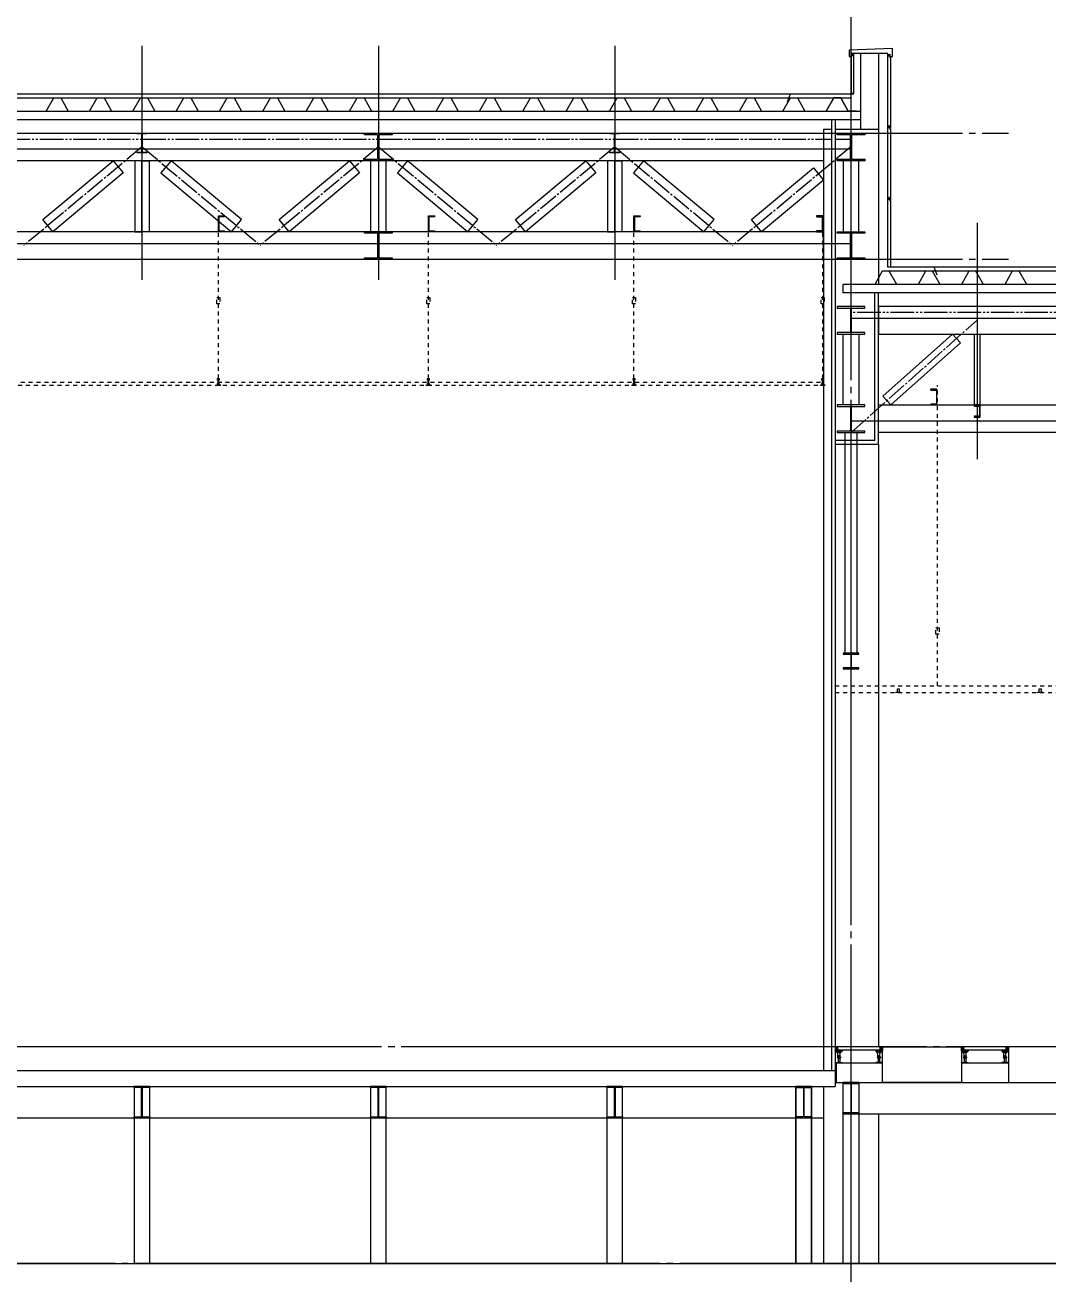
# Model space of a CAD drawing. Header units: millimetres. Extents: x -32710 to 654186, y -254124 to 420220.
# Drawn here: x 169915 to 182900, y 393818 to 409674 of the extents above; entities that cross this region are included whole.
import ezdxf
from ezdxf.xclip import XClip

# ---------------------------------------------------------------- set-up
doc = ezdxf.new("R2010")
doc.units = ezdxf.units.MM
doc.header["$LTSCALE"] = 1000
for name, pattern in [('TPH12-SEC-@E$0$CENTERK0', [0.65, 0.5, -0.05, 0.05, -0.05]), ('TPH12-SEC-@E$0$CENTERK5', [6.916, 6.667, -0.083, 0.083, -0.083]), ('TPH12-SEC-@E$0$DOTK1', [0.1, 0.05, -0.05]), ('TPH12-SEC-@E$0$PHANTOMK1', [1.415, 1, -0.083, 0.083, -0.083, 0.083, -0.083]), ('YFM1P-長$0$HIDDEN', [9.525, 6.35, -3.175])]:
    doc.linetypes.add(name, pattern=pattern)
for name, color, linetype in [('TPH12-SEC-@E$0$$FFU', 252, 'TPH12-SEC-@E$0$DOTK1'), ('TPH12-SEC-@E$0$$PANEL', 252, 'TPH12-SEC-@E$0$DOTK1'), ('TPH12-SEC-@E$0$H-SIN', 252, 'TPH12-SEC-@E$0$CENTERK5'), ('TPH12-SEC-@E$0$HATCH', 252, 'Continuous'), ('TPH12-SEC-@E$0$KABE1', 252, 'Continuous'), ('TPH12-SEC-@E$0$PT', 252, 'Continuous'), ('TPH12-SEC-@E$0$SIAGE1', 252, 'Continuous'), ('TPH12-SEC-@E$0$SIAGE2', 252, 'Continuous'), ('TPH12-SEC-@E$0$SIAGE3', 252, 'Continuous'), ('TPH12-SEC-@E$0$STEEL2', 252, 'Continuous'), ('TPH12-SEC-@E$0$STEEL3', 252, 'Continuous'), ('TPH12-SEC-@E$0$SUGATA2', 252, 'Continuous'), ('TPH12-SEC-@E$0$SUGATA3', 252, 'Continuous'), ('TPH12-SEC-@E$0$フリーアクセス', 252, 'Continuous'), ('YFM1P-長$0$M-FOUN', 252, 'Continuous')]:
    doc.layers.add(name, color=color, linetype=linetype)

# ---------------------------------------------------------------- blocks, each defined once
blk = doc.blocks.new('TPH12-SEC-@E$0$$ISO-BL35900')
at = {"layer": 'TPH12-SEC-@E$0$SIAGE1'}
blk.add_lwpolyline([(-17, 917), (-17, 937, -0.414214), (-17, 937), (-11, 937), (-10, 948, -0.376614), (-8, 950, -0.414214), (-6, 948), (-6, 934, -0.414214), (-6, 933), (-10, 933), (-10, 917), (-6, 917, -0.414214), (-6, 917), (-6, 905), (0, 905, -0.414214), (0, 905), (0, 8, -1), (-5, 8), (-5, 40), (-11, 40), (-12, 31, -0.391902), (-14, 29), (-14, 29, -0.414214), (-16, 31), (-16, 39)], format="xyb", dxfattribs=at)
at = {"layer": 'TPH12-SEC-@E$0$SIAGE2'}
for p, q in [((-17, 937), (-25, 937)), ((-14, 29), (-27, 29))]:
    blk.add_line(p, q, dxfattribs=at)
at = {"layer": 'TPH12-SEC-@E$0$SIAGE2', "color": 7}
blk.add_lwpolyline([(-25, 39), (-25, 31, -0.414214), (-27, 29), (-27, 29, -0.383541), (-29, 31), (-30, 39), (-30, 49), (-34, 49, -0.414214), (-35, 50), (-35, 948, -1), (-31, 948), (-31, 937), (-25, 937, -0.414214), (-25, 937), (-25, 917)], format="xyb", dxfattribs=at)
blk = doc.blocks.new('TPH12-SEC-@E$0$ペデスタルB')
at = {"layer": 'TPH12-SEC-@E$0$フリーアクセス'}
for p, q in [((-31, -1), (-30, 0)), ((-30, 0), (-14, 0)), ((-14, 0), (-13, -1)), ((-84, -49), (-84, -52)), ((3, -49), (-84, -49)), ((3, -50), (-84, -50)), ((1, -54), (-82, -54)), ((-82, -54), (-59, -75)), ((-3, -46), (-77, -46)), ((-77, -49), (-77, -46)), ((-77, -49), (-3, -49)), ((-62, -125), (-62, -139)), ((-25, -125), (-62, -125)), ((-60, -141), (-62, -139)), ((-28, -141), (-60, -141)), ((-57, -125), (-59, -56)), ((-35, -115), (-53, -115)), ((-53, -125), (-53, -139)), ((-53, -133), (-35, -133)), ((-53, -141), (-53, -194)), ((-49, -112), (-44, -109)), ((-49, -118), (-49, -112)), ((-44, -121), (-49, -118)), ((-49, -130), (-44, -127)), ((-49, -136), (-49, -130)), ((-44, -139), (-49, -136)), ((-46, -56), (-46, -74)), ((-44, -109), (-39, -112)), ((-39, -118), (-44, -121)), ((-44, -127), (-39, -130)), ((-39, -136), (-44, -139)), ((-42, -56), (-42, -74)), ((-39, -112), (-39, -118)), ((-39, -130), (-39, -136)), ((-34, -125), (-34, -139)), ((-34, -141), (-34, -194)), ((-31, -1), (-13, -1)), ((-31, -8), (-31, -1)), ((-31, -8), (-13, -8)), ((-31, -125), (-29, -56)), ((-30, -20), (-30, -39)), ((1, -54), (-29, -75)), ((-16, -18), (-28, -18)), ((-28, -141), (-25, -139)), ((-26, -10), (-26, -8)), ((-26, -10), (-26, -10)), ((-26, -32), (-26, -10)), ((-25, -33), (-26, -32)), ((-25, -33), (-19, -33)), ((-25, -125), (-25, -139)), ((-18, -32), (-19, -33)), ((-18, -10), (-18, -8)), ((-18, -10), (-18, -10)), ((-18, -32), (-18, -10)), ((-14, -20), (-14, -39)), ((-13, -8), (-13, -1)), ((-5, -39), (-4, -13)), ((0, -43), (0, 0)), ((0, 0), (3, 0)), ((0, -40), (0, -1)), ((3, 0), (3, -43)), ((3, -52), (3, -49)), ((-84, -200), (-84, -197)), ((3, -197), (-84, -197)), ((-84, -200), (3, -200)), ((-56, -197), (-53, -194)), ((-53, -194), (-34, -194)), ((-31, -197), (-34, -194)), ((3, -200), (3, -197))]:
    blk.add_line(p, q, dxfattribs=at)
blk.add_lwpolyline([(-4, -40), (-56, -40), (-56, -46), (-4, -46)], close=True, dxfattribs=at)
for centre in [(-44, -115), (-44, -133)]:
    blk.add_circle(centre, 4.98, dxfattribs=at)
for centre, radius, start, end in [((-82, -52), 2, 180, 270), ((-82, -55), 1, 47.9554, 82.0191), ((-73, -75), 1, 2, 47.9554), ((-61, -56), 2, 2, 90), ((-58, -134), 7.03, 270, 309.8217), ((-44, -112), 28.5, 250.5288, 289.4712), ((-48, -56), 2, 0, 90), ((-44, -74), 2, 180, 270), ((-44, -74), 2, 270, 0), ((-40, -56), 2, 90, 180), ((-30, -134), 7.03, 230.1783, 270), ((-31, -39), 1, 270, 357.5), ((-28, -20), 2, 90, 177.5), ((-27, -56), 2, 90, 178), ((-28, -75), 1, 132.0446, 178), ((-26, -8), 0.4, 0, 90), ((-18, -8), 0.4, 90, 180), ((-16, -20), 2, 2.5, 90), ((-13, -39), 1, 182.5, 270), ((-6, -39), 1, 270, 357.5), ((-1, -13), 3, 90, 177.5), ((-3, -43), 3.2, 270, 0), ((-3, -43), 6.4, 270, 0), ((1, -52), 2, 270, 0)]:
    blk.add_arc(centre, radius, start, end, dxfattribs=at)
blk = doc.blocks.new('TPH12-SEC-@E')
at = {"layer": 'DEFPOINTS'}
for p, q in [((171400, 409410), (171400, 406440)), ((174400, 409410), (174400, 406440)), ((177400, 409410), (177400, 406440)), ((156400, 408100), (180400, 408100)), ((182000, 407164.1), (182000, 404164.1)), ((156400, 406900), (180400, 406900)), ((180400, 405950), (188800, 405950)), ((180400, 404650), (188800, 404650))]:
    blk.add_line(p, q, dxfattribs=at)
at = {"layer": 'TPH12-SEC-@E$0$$FFU'}
for p, q in [((181498, 401285), (181498, 405100)), ((180200, 401285), (268400, 401285)), ((180200, 401200), (268400, 401200))]:
    blk.add_line(p, q, dxfattribs=at)
for points in [[(181478, 401940), (181478, 402020), (181478, 402020), (181518, 402020), (181518, 401940)], [(181032.5, 401200), (180967.5, 401200), (180967.5, 401203), (180989, 401203), (180989, 401248), (181011, 401248), (181011, 401203), (181032.5, 401203)], [(182832.5, 401200), (182767.5, 401200), (182767.5, 401203), (182789, 401203), (182789, 401248), (182811, 401248), (182811, 401203), (182832.5, 401203)]]:
    blk.add_lwpolyline(points, close=True, dxfattribs=at)
at = {"layer": 'TPH12-SEC-@E$0$$PANEL'}
for p, q in [((172370, 405185), (172370, 407250)), ((175035, 405185), (175035, 407250)), ((177645, 405185), (177645, 407250)), ((180040, 405185), (180040, 407250)), ((156761.5, 405140), (180038.5, 405140)), ((156727.5, 405100), (180072.5, 405100))]:
    blk.add_line(p, q, dxfattribs=at)
for points in [[(172350, 406135), (172350, 406215), (172350, 406215), (172390, 406215), (172390, 406135)], [(175015, 406135), (175015, 406215), (175015, 406215), (175055, 406215), (175055, 406135)], [(177625, 406135), (177625, 406215), (177625, 406215), (177665, 406215), (177665, 406135)], [(180020, 406135), (180020, 406215), (180020, 406215), (180060, 406215), (180060, 406135)], [(172381, 405103), (172402.5, 405103), (172402.5, 405100), (172337.5, 405100), (172337.5, 405103), (172359, 405103), (172359, 405122), (172368.5, 405122), (172368.5, 405163), (172359, 405163), (172359, 405185), (172381, 405185), (172381, 405163), (172371.5, 405163), (172371.5, 405122), (172381, 405122)], [(175046, 405103), (175067.5, 405103), (175067.5, 405100), (175002.5, 405100), (175002.5, 405103), (175024, 405103), (175024, 405122), (175033.5, 405122), (175033.5, 405163), (175024, 405163), (175024, 405185), (175046, 405185), (175046, 405163), (175036.5, 405163), (175036.5, 405122), (175046, 405122)], [(177656, 405103), (177677.5, 405103), (177677.5, 405100), (177612.5, 405100), (177612.5, 405103), (177634, 405103), (177634, 405122), (177643.5, 405122), (177643.5, 405163), (177634, 405163), (177634, 405185), (177656, 405185), (177656, 405163), (177646.5, 405163), (177646.5, 405122), (177656, 405122)], [(180051, 405103), (180072.5, 405103), (180072.5, 405100), (180007.5, 405100), (180007.5, 405103), (180029, 405103), (180029, 405122), (180038.5, 405122), (180038.5, 405163), (180029, 405163), (180029, 405185), (180051, 405185), (180051, 405163), (180041.5, 405163), (180041.5, 405122), (180051, 405122)]]:
    blk.add_lwpolyline(points, close=True, dxfattribs=at)
at = {"layer": 'TPH12-SEC-@E$0$H-SIN'}
for p, q in [((180400, 377500), (180400, 414000)), ((154400, 408300), (182400, 408300)), ((154400, 406700), (182400, 406700)), ((298929.6, 396700), (18729.6, 396700)), ((274800, 393950), (45200, 393950))]:
    blk.add_line(p, q, dxfattribs=at)
at = {"layer": 'TPH12-SEC-@E$0$HATCH'}
blk.add_lwpolyline([(181788.7, 405638.1), (180905.1, 404850), (180805.3, 404961.9), (181688.9, 405750)], close=True, dxfattribs=at)
at = {"layer": 'TPH12-SEC-@E$0$KABE1'}
for p, q in [((156600, 396400), (180200, 396400)), ((180200, 396400), (180200, 396200)), ((156600, 396200), (180200, 396200)), ((47650, 393950), (272350, 393950))]:
    blk.add_line(p, q, dxfattribs=at)
for points in [[(181800, 396250), (180800, 396250), (180800, 396700), (181800, 396700), (181800, 396250)], [(182400, 396250), (183400, 396250), (183400, 396700), (182400, 396700), (182400, 396250)]]:
    blk.add_lwpolyline(points, dxfattribs=at)
at = {"layer": 'TPH12-SEC-@E$0$PT'}
for p, q in [((180150, 408475), (180150, 396400)), ((180200, 408475), (180200, 396400)), ((180700, 404400), (180700, 406275)), ((180750, 404350), (180750, 406275)), ((180700, 404400), (180200, 404400)), ((180750, 404350), (180200, 404350))]:
    blk.add_line(p, q, dxfattribs=at)
at = {"layer": 'TPH12-SEC-@E$0$SIAGE1'}
for p, q in [((180400, 409269.5), (180400, 408810)), ((180406, 409270), (180400.5, 409270)), ((180406, 409270), (180400.5, 409270)), ((180406, 409313), (180406, 409298.5)), ((180406, 409313), (180406, 409298.5)), ((180406, 409281.5), (180406, 409270)), ((180406, 409281.5), (180406, 409270)), ((180406.5, 409298), (180410, 409298)), ((180406.5, 409298), (180410, 409298)), ((180410, 409282), (180406.5, 409282)), ((180410, 409282), (180406.5, 409282)), ((180410, 409298), (180410, 409282)), ((180410, 409298), (180410, 409282)), ((180411, 409302), (180410.1, 409313.2)), ((180411, 409302), (180410.1, 409313.2)), ((180416.5, 409302), (180411, 409302)), ((180416.5, 409302), (180411, 409302)), ((180417, 409282.4), (180417, 409301.5)), ((180417, 409282.4), (180417, 409301.5)), ((180800, 396700), (180200, 396700)), ((182400, 396700), (181800, 396700))]:
    blk.add_line(p, q, dxfattribs=at)
for points in [[(180900, 409275), (180925, 409275), (180925, 409375), (180375, 409355), (180375, 409275), (180400, 409275)], [(179594.2, 408700), (179630, 408800), (180435, 408800), (180435, 408950)], [(169915, 408580), (170185, 408580), (170280, 408750), (170370, 408750), (170465, 408580)], [(170465, 408580), (170735, 408580), (170830, 408750), (170920, 408750), (171015, 408580)], [(171015, 408580), (171285, 408580), (171380, 408750), (171470, 408750), (171565, 408580)], [(171565, 408580), (171835, 408580), (171930, 408750), (172020, 408750), (172115, 408580)], [(172115, 408580), (172385, 408580), (172480, 408750), (172570, 408750), (172665, 408580)], [(172665, 408580), (172935, 408580), (173030, 408750), (173120, 408750), (173215, 408580)], [(173215, 408580), (173485, 408580), (173580, 408750), (173670, 408750), (173765, 408580)], [(173765, 408580), (174035, 408580), (174130, 408750), (174220, 408750), (174315, 408580)], [(174315, 408580), (174585, 408580), (174680, 408750), (174770, 408750), (174865, 408580)], [(174865, 408580), (175135, 408580), (175230, 408750), (175320, 408750), (175415, 408580)], [(175415, 408580), (175685, 408580), (175780, 408750), (175870, 408750), (175965, 408580)], [(175965, 408580), (176235, 408580), (176330, 408750), (176420, 408750), (176515, 408580)], [(176515, 408580), (176785, 408580), (176880, 408750), (176970, 408750), (177065, 408580)], [(177065, 408580), (177335, 408580), (177430, 408750), (177520, 408750), (177615, 408580)], [(177615, 408580), (177885, 408580), (177980, 408750), (178070, 408750), (178165, 408580)], [(178165, 408580), (178435, 408580), (178530, 408750), (178620, 408750), (178715, 408580)], [(178715, 408580), (178985, 408580), (179080, 408750), (179170, 408750), (179265, 408580)], [(179265, 408580), (179535, 408580), (179630, 408750), (179720, 408750), (179815, 408580)], [(179815, 408580), (180085, 408580), (180180, 408750), (180270, 408750), (180365, 408580)], [(180470, 408580), (180365, 408580), (180270, 408750), (180180, 408750), (180085, 408580)], [(181491.6, 406500), (181455.7, 406600), (180865, 406600), (180865, 406760)], [(181250, 406380), (180980, 406380), (180885, 406550), (180795, 406550), (180700, 406380)], [(181800, 406380), (181530, 406380), (181435, 406550), (181345, 406550), (181250, 406380)], [(182350, 406380), (182080, 406380), (181985, 406550), (181895, 406550), (181800, 406380)], [(182900, 406380), (182630, 406380), (182535, 406550), (182445, 406550), (182350, 406380)]]:
    blk.add_lwpolyline(points, dxfattribs=at)
blk.add_lwpolyline([(180883, 407452.4), (180883, 407471.5, -0.4142136), (180883.5, 407472), (180889, 407472), (180889.9, 407483.2, -0.3766136), (180892, 407485, -0.4142136), (180894, 407483), (180894, 407468.5, -0.4142135), (180893.5, 407468), (180890, 407468), (180890, 407452), (180893.5, 407452, -0.4142136), (180894, 407451.5), (180894, 407440), (180899.5, 407440, -0.4142136), (180900, 407439.5), (180900, 406600)], format="xyb", dxfattribs=at)
for centre, radius, start, end in [((180400.5, 409269.5), 0.5, 90, 180), ((180400.5, 409269.5), 0.5, 90, 180), ((180408, 409313), 2, 90, 180), ((180408, 409313), 2, 90, 180), ((180406.5, 409298.5), 0.5, 180, 270), ((180406.5, 409298.5), 0.5, 180, 270), ((180406.5, 409281.5), 0.5, 90, 180), ((180406.5, 409281.5), 0.5, 90, 180), ((180408, 409312.9), 2.14, 7.9625, 90.51074), ((180408, 409312.9), 2.14, 7.9625, 90.51074), ((180416.5, 409301.5), 0.5, 360, 90), ((180416.5, 409301.5), 0.5, 360, 90)]:
    blk.add_arc(centre, radius, start, end, dxfattribs=at)
at = {"layer": 'TPH12-SEC-@E$0$SIAGE2'}
for p, q in [((180416.5, 409302), (180425.5, 409302)), ((180416.5, 409302), (180425.5, 409302)), ((180400, 408810), (180435, 408810)), ((180883.5, 407472), (180874.5, 407472)), ((180900, 406600), (180865, 406600))]:
    blk.add_line(p, q, dxfattribs=at)
for points in [[(180435, 408810), (180435, 409313, 1), (180431, 409313), (180431, 409302), (180425.5, 409302, 0.4142136), (180425, 409301.5), (180425, 409282.4)], [(180865, 406600), (180865, 407483, -1), (180869, 407483), (180869, 407472), (180874.5, 407472, -0.4142136), (180875, 407471.5), (180875, 407452.4)]]:
    blk.add_lwpolyline(points, format="xyb", dxfattribs=at)
at = {"layer": 'TPH12-SEC-@E$0$SIAGE3'}
for p, q in [((180400, 409315), (180865, 409315)), ((180400, 409315), (180865, 409315)), ((156280, 408580), (180520, 408580)), ((272935, 406380), (180300, 406380)), ((180300, 406275), (180300, 406380))]:
    blk.add_line(p, q, dxfattribs=at)
at = {"layer": 'TPH12-SEC-@E$0$STEEL2'}
for points in [[(171338, 408300), (171462, 408300), (171462, 408292), (171410.5, 408292, 0.4142136), (171402.5, 408284), (171402.5, 408068, 0.4142136), (171410.5, 408060), (171462, 408060), (171462, 408052), (171338, 408052), (171338, 408060), (171389.5, 408060, 0.4142136), (171397.5, 408068), (171397.5, 408284, 0.4142136), (171389.5, 408292), (171338, 408292)], [(174225, 408300), (174575, 408300), (174575, 408281), (174419, 408281, 0.4142136), (174406, 408268), (174406, 407982, 0.4142136), (174419, 407969), (174575, 407969), (174575, 407950), (174225, 407950), (174225, 407969), (174381, 407969, 0.4142136), (174394, 407982), (174394, 408268, 0.4142136), (174381, 408281), (174225, 408281)], [(177338, 408300), (177462, 408300), (177462, 408292), (177410.5, 408292, 0.4142136), (177402.5, 408284), (177402.5, 408068, 0.4142136), (177410.5, 408060), (177462, 408060), (177462, 408052), (177338, 408052), (177338, 408060), (177389.5, 408060, 0.4142136), (177397.5, 408068), (177397.5, 408284, 0.4142136), (177389.5, 408292), (177338, 408292)], [(180225, 408300), (180575, 408300), (180575, 408281), (180419, 408281, 0.4142136), (180406, 408268), (180406, 407982, 0.4142136), (180419, 407969), (180575, 407969), (180575, 407950), (180225, 407950), (180225, 407969), (180381, 407969, 0.4142136), (180394, 407982), (180394, 408268, 0.4142136), (180381, 408281), (180225, 408281)], [(172370, 407250), (172450, 407250), (172450, 407246.5, -0.4142136), (172442.5, 407239), (172385, 407239, 0.4142136), (172377.5, 407231.5), (172377.5, 407068.5, 0.4142136), (172385, 407061), (172442.5, 407061, -0.4142136), (172450, 407053.5), (172450, 407050), (172370, 407050)], [(175035, 407250), (175115, 407250), (175115, 407246.5, -0.4142136), (175107.5, 407239), (175050, 407239, 0.4142136), (175042.5, 407231.5), (175042.5, 407068.5, 0.4142136), (175050, 407061), (175107.5, 407061, -0.4142136), (175115, 407053.5), (175115, 407050), (175035, 407050)], [(177645, 407250), (177725, 407250), (177725, 407246.5, -0.4142136), (177717.5, 407239), (177660, 407239, 0.4142136), (177652.5, 407231.5), (177652.5, 407068.5, 0.4142136), (177660, 407061), (177717.5, 407061, -0.4142136), (177725, 407053.5), (177725, 407050), (177645, 407050)], [(180040, 407250), (179960, 407250), (179960, 407246.5, 0.4142136), (179967.5, 407239), (180025, 407239, -0.4142136), (180032.5, 407231.5), (180032.5, 407068.5, -0.4142136), (180025, 407061), (179967.5, 407061, 0.4142136), (179960, 407053.5), (179960, 407050), (180040, 407050)], [(174225, 407050), (174575, 407050), (174575, 407031), (174419, 407031, 0.4142136), (174406, 407018), (174406, 406732, 0.4142136), (174419, 406719), (174575, 406719), (174575, 406700), (174225, 406700), (174225, 406719), (174381, 406719, 0.4142136), (174394, 406732), (174394, 407018, 0.4142136), (174381, 407031), (174225, 407031)], [(180225, 407050), (180575, 407050), (180575, 407031), (180419, 407031, 0.4142136), (180406, 407018), (180406, 406732, 0.4142136), (180419, 406719), (180575, 406719), (180575, 406700), (180225, 406700), (180225, 406719), (180381, 406719, 0.4142136), (180394, 406732), (180394, 407018, 0.4142136), (180381, 407031), (180225, 407031)], [(180575, 406100), (180225, 406100), (180225, 406081), (180381, 406081, -0.4142136), (180394, 406068), (180394, 405782, -0.4142136), (180381, 405769), (180225, 405769), (180225, 405750), (180575, 405750), (180575, 405769), (180419, 405769, -0.4142136), (180406, 405782), (180406, 406068, -0.4142136), (180419, 406081), (180575, 406081)], [(181490, 405050), (181410, 405050), (181410, 405046.5, 0.4142136), (181417.5, 405039), (181475, 405039, -0.4142136), (181482.5, 405031.5), (181482.5, 404868.5, -0.4142136), (181475, 404861), (181417.5, 404861, 0.4142136), (181410, 404853.5), (181410, 404850), (181490, 404850)], [(180575, 404850), (180225, 404850), (180225, 404831), (180381, 404831, -0.4142136), (180394, 404818), (180394, 404532, -0.4142136), (180381, 404519), (180225, 404519), (180225, 404500), (180575, 404500), (180575, 404519), (180419, 404519, -0.4142136), (180406, 404532), (180406, 404818, -0.4142136), (180419, 404831), (180575, 404831)], [(182037.5, 404846), (181962.5, 404846), (181962.5, 404842.5, 0.4142136), (181969, 404836), (182024.5, 404836, -0.4142136), (182031, 404829.5), (182031, 404712.5, -0.4142136), (182024.5, 404706), (181969, 404706, 0.4142136), (181962.5, 404699.5), (181962.5, 404696), (182037.5, 404696)], [(180500, 401700), (180300, 401700), (180300, 401688), (180388, 401688, -0.4142136), (180396, 401680), (180396, 401520, -0.4142136), (180388, 401512), (180300, 401512), (180300, 401500), (180500, 401500), (180500, 401512), (180412, 401512, -0.4142136), (180404, 401520), (180404, 401680, -0.4142136), (180412, 401688), (180500, 401688)], [(171300, 396200), (171500, 396200), (171500, 396187), (171417, 396187, 0.4142136), (171404, 396174), (171404, 395826, 0.4142136), (171417, 395813), (171500, 395813), (171500, 395800), (171300, 395800), (171300, 395813), (171383, 395813, 0.4142136), (171396, 395826), (171396, 396174, 0.4142136), (171383, 396187), (171300, 396187)], [(174300, 396200), (174500, 396200), (174500, 396187), (174417, 396187, 0.4142136), (174404, 396174), (174404, 395826, 0.4142136), (174417, 395813), (174500, 395813), (174500, 395800), (174300, 395800), (174300, 395813), (174383, 395813, 0.4142136), (174396, 395826), (174396, 396174, 0.4142136), (174383, 396187), (174300, 396187)], [(177300, 396200), (177500, 396200), (177500, 396187), (177417, 396187, 0.4142136), (177404, 396174), (177404, 395826, 0.4142136), (177417, 395813), (177500, 395813), (177500, 395800), (177300, 395800), (177300, 395813), (177383, 395813, 0.4142136), (177396, 395826), (177396, 396174, 0.4142136), (177383, 396187), (177300, 396187)], [(179900, 396200), (179700, 396200), (179700, 396187), (179783, 396187, -0.4142136), (179796, 396174), (179796, 395826, -0.4142136), (179783, 395813), (179700, 395813), (179700, 395800), (179900, 395800), (179900, 395813), (179817, 395813, -0.4142136), (179804, 395826), (179804, 396174, -0.4142136), (179817, 396187), (179900, 396187)], [(180500, 396250), (180300, 396250), (180300, 396237), (180383, 396237, -0.4142136), (180396, 396224), (180396, 395876, -0.4142136), (180383, 395863), (180300, 395863), (180300, 395850), (180500, 395850), (180500, 395863), (180417, 395863, -0.4142136), (180404, 395876), (180404, 396224, -0.4142136), (180417, 396237), (180500, 396237)]]:
    blk.add_lwpolyline(points, format="xyb", close=True, dxfattribs=at)
at = {"layer": 'TPH12-SEC-@E$0$STEEL3'}
for p, q in [((180520, 409315), (180520, 408350)), ((180750, 409315), (180750, 408350)), ((180050, 408350), (180050, 396400)), ((180050, 408350), (180150, 408350)), ((180200, 408350), (180750, 408350)), ((180750, 408350), (180750, 406380)), ((180750, 404350), (180750, 396700)), ((180210, 396500), (180800, 396500)), ((180210, 396500), (180210, 396250)), ((181800, 396500), (182400, 396500)), ((180050, 396200), (180050, 393950)), ((180210, 396250), (272340, 396250)), ((168300, 395800), (180050, 395800)), ((180400, 395850), (181000, 395850)), ((180400, 395850), (188800, 395850)), ((180750, 395850), (180750, 393950))]:
    blk.add_line(p, q, dxfattribs=at)
at = {"layer": 'TPH12-SEC-@E$0$STEEL3', "linetype": 'TPH12-SEC-@E$0$PHANTOMK1', "ltscale": 0.3}
for p, q in [((168406, 408225), (171397.5, 408225)), ((171402.5, 408225), (174394, 408225)), ((174406, 408225), (177397.5, 408225)), ((177402.5, 408225), (180150, 408225)), ((180200, 408225), (180394, 408225)), ((184597.5, 406025), (180406, 406025))]:
    blk.add_line(p, q, dxfattribs=at)
at = {"layer": 'TPH12-SEC-@E$0$STEEL3', "linetype": 'TPH12-SEC-@E$0$CENTERK0', "ltscale": 0.5}
for p, q in [((171400, 408125), (169901.8, 406875)), ((171403.5, 408125), (172901.8, 406875)), ((174400, 408125), (172901.8, 406875)), ((174403.5, 408125), (175901.8, 406875)), ((177400, 408125), (175901.8, 406875)), ((177400, 408125), (178898.2, 406875)), ((180396.5, 408125), (178898.2, 406875)), ((180400, 404500), (182000, 405927))]:
    blk.add_line(p, q, dxfattribs=at)
at = {"layer": 'TPH12-SEC-@E$0$STEEL3'}
for points in [[(180050, 407950), (156750, 407950), (156750, 408300), (180050, 408300)], [(170267.6, 407050), (170139.5, 407203.6), (171034.1, 407950), (171162.3, 407796.4)], [(171310, 407050), (171400, 407050), (171400, 407950), (171310, 407950)], [(171490, 407050), (171400, 407050), (171400, 407950), (171490, 407950)], [(172535.9, 407050), (172664, 407203.6), (171769.4, 407950), (171641.2, 407796.4)], [(173267.6, 407050), (173139.5, 407203.6), (174034.1, 407950), (174162.3, 407796.4)], [(174500, 407050), (174500, 407950), (174300, 407950), (174300, 407050)], [(175535.9, 407050), (175664, 407203.6), (174769.4, 407950), (174641.2, 407796.4)], [(176267.6, 407050), (176139.5, 407203.6), (177034.1, 407950), (177162.3, 407796.4)], [(177310, 407050), (177400, 407050), (177400, 407950), (177310, 407950)], [(177490, 407050), (177400, 407050), (177400, 407950), (177490, 407950)], [(178532.4, 407050), (178660.5, 407203.6), (177765.9, 407950), (177637.7, 407796.4)], [(179264.1, 407050), (179136, 407203.6), (179921.9, 407859.3), (180050, 407705.7)], [(180500, 407050), (180500, 407950), (180300, 407950), (180300, 407050)], [(180050, 407050), (156750, 407050), (156750, 406700), (180050, 406700)], [(180750, 405750), (188450, 405750), (188450, 406100), (180750, 406100)], [(180300, 404850), (180300, 405750), (180500, 405750), (180500, 404850)], [(181967.5, 404850), (181967.5, 405750), (182032.5, 405750), (182032.5, 404850)], [(180750, 404850), (188450, 404850), (188450, 404500), (180750, 404500)], [(180325, 401700), (180325, 404500), (180475, 404500), (180475, 401700)], [(171300, 393950), (171500, 393950), (171500, 396200), (171300, 396200)], [(174300, 393950), (174500, 393950), (174500, 396200), (174300, 396200)], [(177300, 393950), (177500, 393950), (177500, 396200), (177300, 396200)], [(179900, 393950), (179700, 393950), (179700, 396200), (179900, 396200)], [(179700, 393950), (179900, 393950), (179900, 396200), (179700, 396200)], [(180500, 393950), (180300, 393950), (180300, 396250), (180500, 396250)]]:
    blk.add_lwpolyline(points, close=True, dxfattribs=at)
at = {"layer": 'TPH12-SEC-@E$0$SUGATA2'}
for p, q in [((156280, 408475), (180520, 408475)), ((272950, 406275), (180300, 406275))]:
    blk.add_line(p, q, dxfattribs=at)
at = {"layer": 'TPH12-SEC-@E$0$SUGATA3'}
for p, q in [((156400, 408800), (180400, 408800)), ((156400, 408750), (180400, 408750)), ((272800, 406600), (180865, 406600)), ((272800, 406550), (180865, 406550))]:
    blk.add_line(p, q, dxfattribs=at)
at = {"layer": 'TPH12-SEC-@E$0$フリーアクセス'}
for p, q in [((180800, 396658), (180200, 396658)), ((182400, 396658), (181800, 396658))]:
    blk.add_line(p, q, dxfattribs=at)
at = {"layer": 'TPH12-SEC-@E$0$SIAGE1'}
for p in [(180900, 408355), (180900, 407445)]:
    blk.add_blockref('TPH12-SEC-@E$0$$ISO-BL35900', p, dxfattribs=at)
at = {"layer": 'TPH12-SEC-@E$0$フリーアクセス', "xscale": -1}
for p in [(180203.2, 396700), (181803.2, 396700)]:
    blk.add_blockref('TPH12-SEC-@E$0$ペデスタルB', p, dxfattribs=at)
at = {"layer": 'TPH12-SEC-@E$0$フリーアクセス'}
for p in [(180796.8, 396700), (182396.8, 396700)]:
    blk.add_blockref('TPH12-SEC-@E$0$ペデスタルB', p, dxfattribs=at)
blk = doc.blocks.new('YFM1P-長')
at = {"layer": 'YFM1P-長$0$M-FOUN', "color": 252, "linetype": 'YFM1P-長$0$HIDDEN', "ltscale": 0.1}
for p, q in [((270450, 402885), (47650, 402885)), ((270450, 402130), (47650, 402130))]:
    blk.add_line(p, q, dxfattribs=at)
at = {"layer": 'YFM1P-長$0$M-FOUN', "color": 1}
blk.add_line((270450, 401200), (47650, 401200), dxfattribs=at)

msp = doc.modelspace()

# ---------------------------------------------------------------- block references
msp.add_blockref('TPH12-SEC-@E', (0, 0))
ref = msp.add_blockref('YFM1P-長', (0, 0))
XClip(ref).set_block_clipping_path([(188201.2783815574, 355635.7797075855), (305020.60558715, 413217.0386999981)])

doc.saveas('drawing.dxf')
